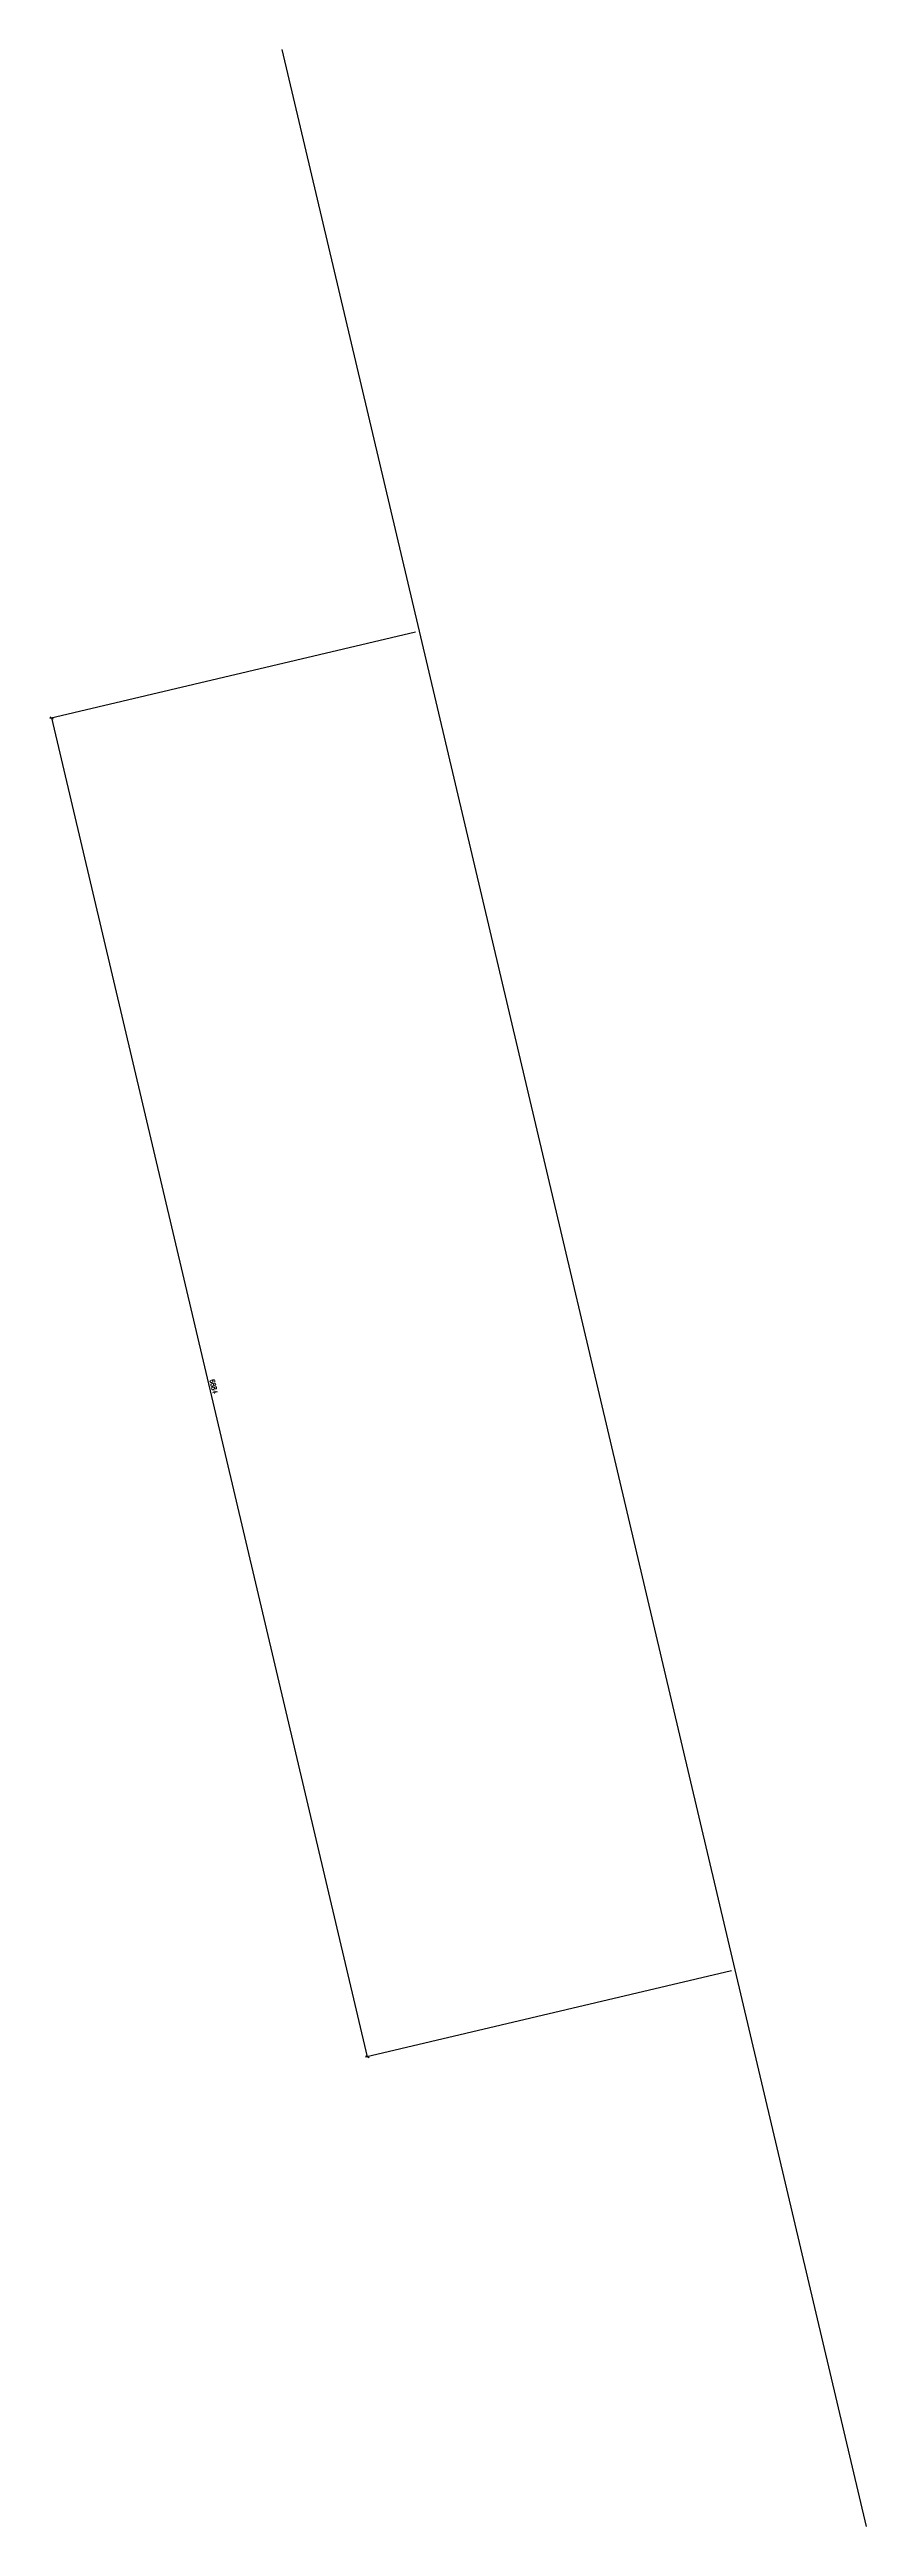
# Model space of a CAD drawing. Extents: x -160106 to 966792, y -663931 to 1550022.
# Drawn here: x 268086 to 272176, y -109548 to -97153 of the extents above; entities that cross this region are included whole.
import ezdxf

# ---------------------------------------------------------------- set-up
doc = ezdxf.new("R2010")
doc.units = 0
doc.layers.add('!ZN5-钢材投影-40', color=40, linetype='Continuous')
doc.styles.add('DHTEXT-1', font='ROMANS.shx', dxfattribs={"width": 0.7, "bigfont": 'CHINESE.shx'})
doc.dimstyles.new('ZN10', dxfattribs={"dimscale": 10, "dimtxt": 2.5, "dimasz": 1.5, "dimexe": 1, "dimexo": 2, "dimgap": 0.9, "dimtad": 1, "dimdec": 0, "dimdsep": 46, "dimtxsty": 'DHTEXT-1', "dimblk": 'ARCHTICK', "dimcen": 2.5, "dimclrd": 173, "dimclre": 173, "dimclrt": 7, "dimazin": 2, "dimtfac": 1, "dimtix": 1, "dimtmove": 2, "dimatfit": 3, "dimfxl": 0, "dimarcsym": 0})

# ---------------------------------------------------------------- blocks, each defined once
blk = doc.blocks.new('_ArchTick')
at = {"color": 0, "linetype": 'ByBlock', "const_width": 0.4}
blk.add_lwpolyline([(-0.5, -0.5), (0.5, 0.5)], dxfattribs=at)
blk = doc.blocks.new('*D2444')
at = {"layer": '!ZN5-钢材投影-40', "color": 173, "linetype": 'ByBlock', "lineweight": -2, "ltscale": 100, "transparency": 16777216}
for p, q in [((269918, -100068), (268087, -100500)), ((269678, -107198), (268097, -100498)), ((271500, -106768), (269668, -107200))]:
    blk.add_line(p, q, dxfattribs=at)
at = {"layer": 'Defpoints', "color": 0, "ltscale": 100, "transparency": 16777216}
for p in [(269938, -100063), (268097, -100498), (271519, -106763)]:
    blk.add_point(p, dxfattribs=at)
at = {"layer": '!ZN5-钢材投影-40', "color": 173, "lineweight": -2, "ltscale": 100, "transparency": 16777216, "xscale": 15, "yscale": 15, "zscale": 15}
for p, rotation in [((268097, -100498), 103.2788362538746), ((269678, -107198), 283.2788362538746)]:
    blk.add_blockref('_ArchTick', p, dxfattribs=dict(at, rotation=rotation))
at = {"layer": '!ZN5-钢材投影-40', "color": 7, "ltscale": 100, "transparency": 16777216, "insert": (268908, -103843), "char_height": 25, "attachment_point": 5, "rotation": 283.2788, "style": 'DHTEXT-1'}
blk.add_mtext('6884', dxfattribs=at)

msp = doc.modelspace()

# ---------------------------------------------------------------- linework, layer by layer
at = {"layer": '!ZN5-钢材投影-40', "ltscale": 100}
for p, q in [((269937.79, -100063.16), (269250.95, -97152.83)), ((271519.01, -106763.24), (269937.79, -100063.16)), ((272176.29, -109548.33), (271519.01, -106763.24))]:
    msp.add_line(p, q, dxfattribs=at)

# ---------------------------------------------------------------- dimensions: what is measured, and where the dimension line sits
dim = msp.add_aligned_dim(p1=(271519.01, -106763.24), p2=(269937.79, -100063.16), distance=1891.54, dimstyle='ZN10', dxfattribs=at)
dim.commit()
dim.dimension.update_dxf_attribs({"geometry": '*D2444', "text_midpoint": (268908.36, -103842.73)})

doc.saveas('drawing.dxf')
